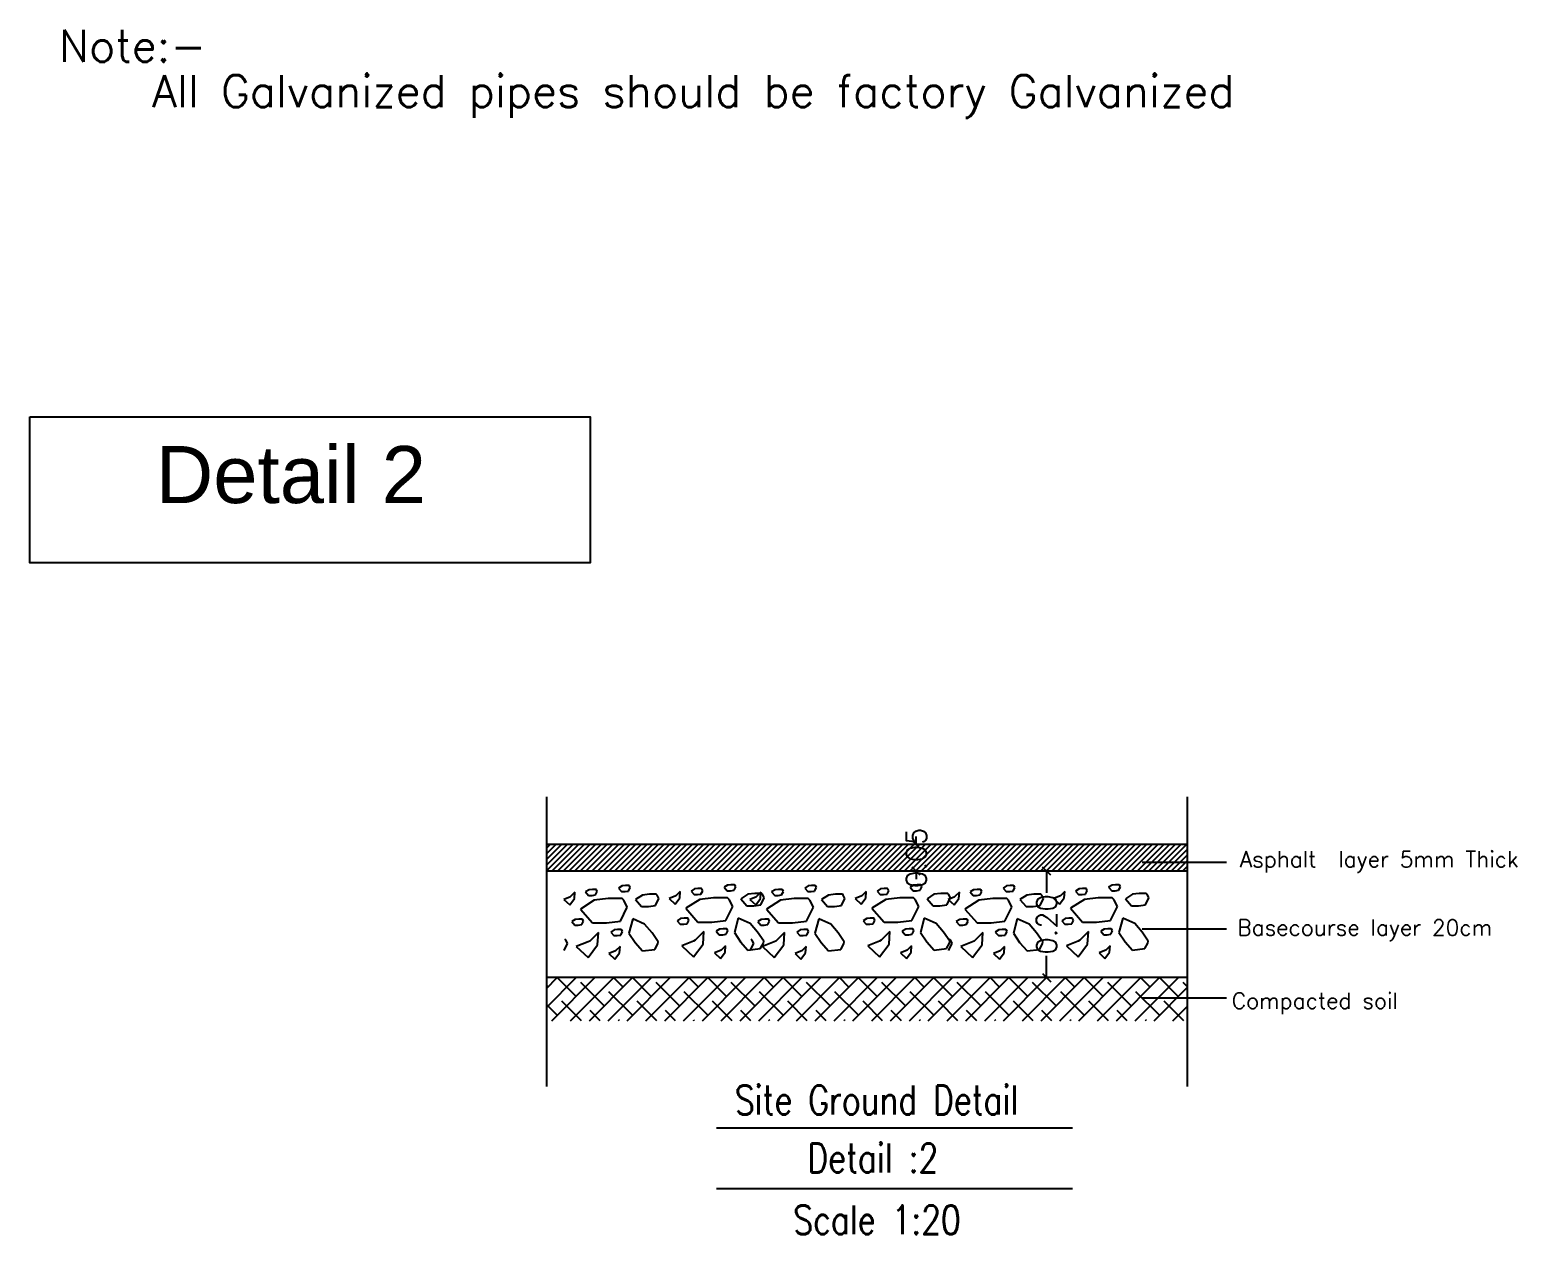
# Model space of a CAD drawing. Extents: x 151242 to 151523, y 158752 to 159354.
# Drawn here: x 151350.15 to 151364.04, y 158886.62 to 158897.86 of the extents above; entities that cross this region are included whole.
import ezdxf
from ezdxf.enums import TextEntityAlignment as Align

# ---------------------------------------------------------------- set-up
doc = ezdxf.new("R2010")
doc.units = 0
doc.header["$LTSCALE"] = 3
doc.header["$MEASUREMENT"] = 0
doc.header["$PDMODE"] = 2
doc.header["$PDSIZE"] = 0.03
doc.layers.get('0').update_dxf_attribs({"linetype": 'CONTINUOUS'})
doc.layers.get('DEFPOINTS').update_dxf_attribs({"linetype": 'CONTINUOUS'})
for name, color, linetype in [('4', 12, 'CONTINUOUS'), ('TEXT', 7, 'CONTINUOUS'), ('TEXTS', 1, 'CONTINUOUS')]:
    doc.layers.add(name, color=color, linetype=linetype)
doc.styles.add('D', font='romans.shx')
doc.styles.add('FUTURA', font='SAS_____.PFB')
doc.styles.add('ROMANS', font='romans.shx')
doc.dimstyles.new('20', dxfattribs={"dimscale": 0.75, "dimtxt": 0.25, "dimasz": 0.1, "dimexe": 0.18, "dimexo": 0.06, "dimgap": 0.01, "dimtad": 0, "dimlfac": 0.2, "dimrnd": 0.01, "dimzin": 0, "dimdsep": 46, "dimtxsty": 'ROMANS', "dimblk1": 'OBLIQUE', "dimblk2": 'OBLIQUE', "dimsah": 1, "dimcen": 0.09, "dimse1": 1, "dimse2": 1, "dimclrd": 8, "dimclre": 6, "dimclrt": 4, "dimadec": 0, "dimazin": 0, "dimtfac": 1, "dimtix": 1, "dimtofl": 0, "dimtmove": 2, "dimatfit": 3, "dimldrblk": 'DOTSMALL', "dimfxl": 0.18, "dimtolj": 1, "dimtzin": 0, "dimarcsym": 0})

# ---------------------------------------------------------------- blocks, each defined once
blk = doc.blocks.new('*X81')
at = {"color": 0}
for p, q in [((143.056, 68.221), (143.615, 68.781)), ((143.056, 68.575), (143.262, 68.781)), ((143.159, 67.971), (143.969, 68.781)), ((143.614, 68.426), (143.259, 68.781)), ((143.513, 67.971), (144.323, 68.781)), ((143.866, 67.971), (144.676, 68.781)), ((143.968, 68.779), (143.966, 68.781)), ((144.22, 67.971), (145.03, 68.781)), ((144.498, 68.602), (144.32, 68.781)), ((144.574, 67.971), (145.383, 68.781)), ((145.028, 68.426), (144.673, 68.781)), ((144.927, 67.971), (145.737, 68.781)), ((145.281, 67.971), (146.09, 68.781)), ((145.382, 68.779), (145.38, 68.781)), ((145.634, 67.971), (146.444, 68.781)), ((145.912, 68.602), (145.734, 68.781)), ((145.988, 67.971), (146.797, 68.781)), ((146.442, 68.426), (146.087, 68.781)), ((146.341, 67.971), (147.151, 68.781)), ((146.695, 67.971), (147.505, 68.781)), ((146.796, 68.779), (146.795, 68.781)), ((147.048, 67.971), (147.858, 68.781)), ((147.326, 68.602), (147.148, 68.781)), ((147.402, 67.971), (148.212, 68.781)), ((147.857, 68.426), (147.502, 68.781)), ((147.756, 67.971), (148.565, 68.781)), ((148.109, 67.971), (148.919, 68.781)), ((148.21, 68.779), (148.209, 68.781)), ((148.463, 67.971), (149.272, 68.781)), ((148.741, 68.602), (148.562, 68.781)), ((148.816, 67.971), (149.626, 68.781)), ((149.271, 68.426), (148.916, 68.781)), ((149.17, 67.971), (149.979, 68.781)), ((149.523, 67.971), (150.333, 68.781)), ((149.624, 68.779), (149.623, 68.781)), ((149.877, 67.971), (150.687, 68.781)), ((150.155, 68.602), (149.976, 68.781)), ((150.23, 67.971), (151.04, 68.781)), ((150.685, 68.426), (150.33, 68.781)), ((150.584, 67.971), (151.394, 68.781)), ((150.937, 67.971), (151.747, 68.781)), ((151.039, 68.779), (151.037, 68.781)), ((151.291, 67.971), (152.101, 68.781)), ((151.569, 68.602), (151.391, 68.781)), ((151.645, 67.971), (152.454, 68.781)), ((152.099, 68.426), (151.744, 68.781)), ((151.998, 67.971), (152.808, 68.781)), ((152.352, 67.971), (153.161, 68.781)), ((152.453, 68.779), (152.451, 68.781)), ((152.705, 67.971), (153.515, 68.781)), ((152.983, 68.602), (152.805, 68.781)), ((153.059, 67.971), (153.869, 68.781)), ((153.513, 68.426), (153.158, 68.781)), ((153.412, 67.971), (154.222, 68.781)), ((153.766, 67.971), (154.576, 68.781)), ((153.867, 68.779), (153.866, 68.781)), ((154.119, 67.971), (154.929, 68.781)), ((154.397, 68.602), (154.219, 68.781)), ((154.928, 68.426), (154.573, 68.781)), ((143.084, 68.602), (143.056, 68.63)), ((144.144, 68.249), (143.702, 68.691)), ((144.675, 68.072), (144.233, 68.514)), ((145.559, 68.249), (145.117, 68.691)), ((146.089, 68.072), (145.647, 68.514)), ((146.973, 68.249), (146.531, 68.691)), ((147.503, 68.072), (147.061, 68.514)), ((148.387, 68.249), (147.945, 68.691)), ((148.917, 68.072), (148.475, 68.514)), ((149.801, 68.249), (149.359, 68.691)), ((150.332, 68.072), (149.89, 68.514)), ((151.215, 68.249), (150.773, 68.691)), ((151.746, 68.072), (151.304, 68.514)), ((152.63, 68.249), (152.188, 68.691)), ((153.16, 68.072), (152.718, 68.514)), ((154.044, 68.249), (153.602, 68.691)), ((154.574, 68.072), (154.132, 68.514)), ((154.473, 67.971), (155.094, 68.592)), ((155.094, 68.613), (155.016, 68.691)), ((143.26, 68.072), (143.056, 68.276)), ((143.715, 67.971), (143.349, 68.337)), ((145.129, 67.971), (144.763, 68.337)), ((146.544, 67.971), (146.177, 68.337)), ((147.958, 67.971), (147.591, 68.337)), ((149.372, 67.971), (149.006, 68.337)), ((150.786, 67.971), (150.42, 68.337)), ((152.2, 67.971), (151.834, 68.337)), ((153.615, 67.971), (153.248, 68.337)), ((155.029, 67.971), (154.663, 68.337)), ((154.827, 67.971), (155.094, 68.239)), ((144.069, 67.971), (143.879, 68.16)), ((144.422, 67.971), (144.409, 67.984)), ((145.483, 67.971), (145.293, 68.16)), ((145.836, 67.971), (145.824, 67.984)), ((146.897, 67.971), (146.708, 68.16)), ((147.251, 67.971), (147.238, 67.984)), ((148.311, 67.971), (148.122, 68.16)), ((148.665, 67.971), (148.652, 67.984)), ((149.726, 67.971), (149.536, 68.16)), ((150.079, 67.971), (150.066, 67.984)), ((151.14, 67.971), (150.95, 68.16)), ((151.493, 67.971), (151.481, 67.984)), ((152.554, 67.971), (152.364, 68.16)), ((152.908, 67.971), (152.895, 67.984)), ((153.968, 67.971), (153.779, 68.16)), ((154.322, 67.971), (154.309, 67.984))]:
    blk.add_line(p, q, dxfattribs=at)
blk = doc.blocks.new('_OBLIQUE')
at = {"color": 0, "linetype": 'ByBlock'}
blk.add_line((-0.5, -0.5), (0.5, 0.5), dxfattribs=at)
blk = doc.blocks.new('*D126')
at = {"layer": '4', "color": 8, "linetype": 'Continuous', "lineweight": -2, "transparency": 16777216}
for p, q in [((151359.644, 158890.008), (151359.644, 158889.805)), ((151359.644, 158889.014), (151359.644, 158889.218))]:
    blk.add_line(p, q, dxfattribs=at)
at = {"layer": 'DEFPOINTS', "color": 0, "linetype": 'Continuous', "transparency": 16777216}
for p in [(151359.644, 158890.008), (151359.644, 158890.008), (151359.644, 158889.014)]:
    blk.add_point(p, dxfattribs=at)
at = {"layer": '4', "color": 8, "linetype": 'Continuous', "lineweight": -2, "transparency": 16777216, "xscale": 0.07500000000000001, "yscale": 0.07500000000000001, "zscale": 0.07500000000000001}
for p, rotation in [((151359.644, 158890.008), 90), ((151359.644, 158889.014), 270)]:
    blk.add_blockref('_OBLIQUE', p, dxfattribs=dict(at, rotation=rotation))
at = {"layer": '4', "color": 4, "linetype": 'Continuous', "transparency": 16777216, "insert": (151359.644, 158889.511), "char_height": 0.1875, "attachment_point": 5, "rotation": 90, "style": 'ROMANS'}
blk.add_mtext('\\A1;0.20', dxfattribs=at)
blk = doc.blocks.new('_DOTSMALL')
at = {"color": 0, "linetype": 'ByBlock', "const_width": 0.5}
blk.add_lwpolyline([(-0.0625, 0, 1), (0.0625, 0, 1)], format="xyb", close=True, dxfattribs=at)
blk = doc.blocks.new('*D127')
at = {"layer": '4', "color": 8, "linetype": 'Continuous', "lineweight": -2, "transparency": 16777216}
for p, q in [((151358.427, 158890.257), (151358.427, 158890.332)), ((151358.427, 158890.008), (151358.427, 158889.933))]:
    blk.add_line(p, q, dxfattribs=at)
at = {"layer": 'DEFPOINTS', "color": 0, "linetype": 'Continuous', "transparency": 16777216}
for p in [(151358.427, 158890.257), (151360.616, 158890.257), (151360.616, 158890.008)]:
    blk.add_point(p, dxfattribs=at)
at = {"layer": '4', "color": 8, "linetype": 'Continuous', "lineweight": -2, "transparency": 16777216, "xscale": 0.07500000000000001, "yscale": 0.07500000000000001, "zscale": 0.07500000000000001}
for p, rotation in [((151358.427, 158890.257), 270), ((151358.427, 158890.008), 90)]:
    blk.add_blockref('_OBLIQUE', p, dxfattribs=dict(at, rotation=rotation))
at = {"layer": '4', "color": 4, "linetype": 'Continuous', "transparency": 16777216, "insert": (151358.427, 158890.133), "char_height": 0.1875, "attachment_point": 5, "rotation": 90, "style": 'ROMANS'}
blk.add_mtext('\\A1;0.05', dxfattribs=at)

msp = doc.modelspace()

# ---------------------------------------------------------------- hatches: boundary and pattern name
at = {"layer": 'TEXTS'}
h = msp.add_hatch(dxfattribs=at)
h.set_pattern_fill('ANSI31', color=8, scale=0.3)
h.set_pattern_definition([(45, (0, 0), (-0.0265165042945, 0.0265165042945), [])])
h.paths.add_polyline_path([(151360.956, 158890.257), (151354.974, 158890.257), (151354.974, 158890.008), (151360.956, 158890.008)])
h.paths.add_polyline_path([(151358.568, 158889.8), (151358.568, 158890.465), (151358.287, 158890.465), (151358.287, 158889.8)], flags=9)

# ---------------------------------------------------------------- linework, layer by layer
at = {"layer": '4', "color": 3}
for p, q in [((151354.974, 158890.703), (151354.974, 158887.999)), ((151360.956, 158890.703), (151360.956, 158887.999)), ((151360.956, 158890.257), (151354.974, 158890.257)), ((151360.956, 158890.008), (151354.974, 158890.008)), ((151360.956, 158889.014), (151354.974, 158889.014))]:
    msp.add_line(p, q, dxfattribs=at)
at = {"layer": '4', "color": 8}
for p, q in [((151360.536, 158890.093), (151361.324, 158890.093)), ((151360.536, 158889.471), (151361.324, 158889.471)), ((151360.536, 158888.827), (151361.324, 158888.827))]:
    msp.add_line(p, q, dxfattribs=at)
at = {"layer": '4', "color": 2}
for p, q in [((151355.238, 158889.811), (151355.198, 158889.771)), ((151355.235, 158889.752), (151355.238, 158889.811)), ((151355.372, 158889.834), (151355.339, 158889.814)), ((151355.339, 158889.814), (151355.367, 158889.782)), ((151355.404, 158889.838), (151355.372, 158889.834)), ((151355.4, 158889.782), (151355.432, 158889.786)), ((151355.436, 158889.838), (151355.404, 158889.838)), ((151355.432, 158889.786), (151355.449, 158889.818)), ((151355.44, 158889.834), (151355.436, 158889.838)), ((151355.449, 158889.818), (151355.44, 158889.834)), ((151355.68, 158889.871), (151355.648, 158889.851)), ((151355.648, 158889.851), (151355.676, 158889.818)), ((151355.676, 158889.818), (151355.709, 158889.818)), ((151355.713, 158889.875), (151355.68, 158889.871)), ((151355.709, 158889.818), (151355.741, 158889.822)), ((151355.745, 158889.875), (151355.713, 158889.875)), ((151355.741, 158889.822), (151355.757, 158889.855)), ((151355.749, 158889.871), (151355.745, 158889.875)), ((151355.757, 158889.855), (151355.749, 158889.871)), ((151355.935, 158889.792), (151355.87, 158889.784)), ((151355.999, 158889.792), (151355.935, 158889.792)), ((151356.008, 158889.784), (151355.999, 158889.792)), ((151356.223, 158889.818), (151356.182, 158889.778)), ((151356.219, 158889.76), (151356.223, 158889.818)), ((151356.356, 158889.842), (151356.324, 158889.821)), ((151356.324, 158889.821), (151356.352, 158889.789)), ((151356.352, 158889.789), (151356.385, 158889.789)), ((151356.389, 158889.846), (151356.356, 158889.842)), ((151356.385, 158889.789), (151356.417, 158889.793)), ((151356.421, 158889.846), (151356.389, 158889.846)), ((151356.417, 158889.793), (151356.433, 158889.825)), ((151356.425, 158889.842), (151356.421, 158889.846)), ((151356.433, 158889.825), (151356.425, 158889.842)), ((151356.665, 158889.878), (151356.632, 158889.858)), ((151356.632, 158889.858), (151356.661, 158889.826)), ((151356.661, 158889.826), (151356.693, 158889.826)), ((151356.697, 158889.882), (151356.665, 158889.878)), ((151356.693, 158889.826), (151356.726, 158889.83)), ((151356.73, 158889.882), (151356.697, 158889.882)), ((151356.726, 158889.83), (151356.742, 158889.862)), ((151356.734, 158889.878), (151356.73, 158889.882)), ((151356.742, 158889.862), (151356.734, 158889.878)), ((151356.854, 158889.792), (151356.789, 158889.751)), ((151356.919, 158889.8), (151356.854, 158889.792)), ((151356.984, 158889.8), (151356.919, 158889.8)), ((151356.975, 158889.811), (151356.935, 158889.771)), ((151356.972, 158889.752), (151356.975, 158889.811)), ((151356.992, 158889.792), (151356.984, 158889.8)), ((151357.008, 158889.759), (151356.992, 158889.792)), ((151357.109, 158889.834), (151357.076, 158889.814)), ((151357.076, 158889.814), (151357.105, 158889.782)), ((151357.141, 158889.838), (151357.109, 158889.834)), ((151357.137, 158889.782), (151357.17, 158889.786)), ((151357.174, 158889.838), (151357.141, 158889.838)), ((151357.17, 158889.786), (151357.186, 158889.818)), ((151357.178, 158889.834), (151357.174, 158889.838)), ((151357.186, 158889.818), (151357.178, 158889.834)), ((151357.417, 158889.871), (151357.385, 158889.851)), ((151357.385, 158889.851), (151357.413, 158889.818)), ((151357.413, 158889.818), (151357.446, 158889.818)), ((151357.45, 158889.875), (151357.417, 158889.871)), ((151357.446, 158889.818), (151357.478, 158889.822)), ((151357.482, 158889.875), (151357.45, 158889.875)), ((151357.478, 158889.822), (151357.494, 158889.855)), ((151357.486, 158889.871), (151357.482, 158889.875)), ((151357.494, 158889.855), (151357.486, 158889.871)), ((151357.672, 158889.792), (151357.607, 158889.784)), ((151357.737, 158889.792), (151357.672, 158889.792)), ((151357.745, 158889.784), (151357.737, 158889.792)), ((151357.96, 158889.818), (151357.92, 158889.778)), ((151357.956, 158889.76), (151357.96, 158889.818)), ((151358.093, 158889.842), (151358.061, 158889.821)), ((151358.061, 158889.821), (151358.089, 158889.789)), ((151358.089, 158889.789), (151358.122, 158889.789)), ((151358.126, 158889.846), (151358.093, 158889.842)), ((151358.122, 158889.789), (151358.154, 158889.793)), ((151358.158, 158889.846), (151358.126, 158889.846)), ((151358.154, 158889.793), (151358.17, 158889.825)), ((151358.162, 158889.842), (151358.158, 158889.846)), ((151358.17, 158889.825), (151358.162, 158889.842)), ((151358.402, 158889.878), (151358.369, 158889.858)), ((151358.369, 158889.858), (151358.398, 158889.826)), ((151358.398, 158889.826), (151358.43, 158889.826)), ((151358.434, 158889.882), (151358.402, 158889.878)), ((151358.43, 158889.826), (151358.463, 158889.83)), ((151358.467, 158889.882), (151358.434, 158889.882)), ((151358.463, 158889.83), (151358.479, 158889.862)), ((151358.471, 158889.878), (151358.467, 158889.882)), ((151358.479, 158889.862), (151358.471, 158889.878)), ((151358.591, 158889.792), (151358.527, 158889.751)), ((151358.656, 158889.8), (151358.591, 158889.792)), ((151358.721, 158889.8), (151358.656, 158889.8)), ((151358.729, 158889.792), (151358.721, 158889.8)), ((151358.746, 158889.759), (151358.729, 158889.792)), ((151358.829, 158889.811), (151358.788, 158889.771)), ((151358.825, 158889.752), (151358.829, 158889.811)), ((151358.962, 158889.834), (151358.929, 158889.814)), ((151358.929, 158889.814), (151358.958, 158889.782)), ((151358.994, 158889.838), (151358.962, 158889.834)), ((151358.99, 158889.782), (151359.023, 158889.786)), ((151359.027, 158889.838), (151358.994, 158889.838)), ((151359.023, 158889.786), (151359.039, 158889.818)), ((151359.031, 158889.834), (151359.027, 158889.838)), ((151359.039, 158889.818), (151359.031, 158889.834)), ((151359.27, 158889.871), (151359.238, 158889.851)), ((151359.238, 158889.851), (151359.266, 158889.818)), ((151359.266, 158889.818), (151359.299, 158889.818)), ((151359.303, 158889.875), (151359.27, 158889.871)), ((151359.299, 158889.818), (151359.331, 158889.822)), ((151359.335, 158889.875), (151359.303, 158889.875)), ((151359.331, 158889.822), (151359.347, 158889.855)), ((151359.339, 158889.871), (151359.335, 158889.875)), ((151359.347, 158889.855), (151359.339, 158889.871)), ((151359.525, 158889.792), (151359.46, 158889.784)), ((151359.59, 158889.792), (151359.525, 158889.792)), ((151359.598, 158889.784), (151359.59, 158889.792)), ((151359.813, 158889.818), (151359.773, 158889.778)), ((151359.809, 158889.76), (151359.813, 158889.818)), ((151359.946, 158889.842), (151359.914, 158889.821)), ((151359.914, 158889.821), (151359.942, 158889.789)), ((151359.942, 158889.789), (151359.975, 158889.789)), ((151359.979, 158889.846), (151359.946, 158889.842)), ((151359.975, 158889.789), (151360.007, 158889.793)), ((151360.011, 158889.846), (151359.979, 158889.846)), ((151360.007, 158889.793), (151360.023, 158889.825)), ((151360.015, 158889.842), (151360.011, 158889.846)), ((151360.023, 158889.825), (151360.015, 158889.842)), ((151360.255, 158889.878), (151360.222, 158889.858)), ((151360.222, 158889.858), (151360.251, 158889.826)), ((151360.251, 158889.826), (151360.283, 158889.826)), ((151360.287, 158889.882), (151360.255, 158889.878)), ((151360.283, 158889.826), (151360.316, 158889.83)), ((151360.32, 158889.882), (151360.287, 158889.882)), ((151360.316, 158889.83), (151360.332, 158889.862)), ((151360.324, 158889.878), (151360.32, 158889.882)), ((151360.332, 158889.862), (151360.324, 158889.878)), ((151360.444, 158889.792), (151360.38, 158889.751)), ((151360.509, 158889.8), (151360.444, 158889.792)), ((151360.574, 158889.8), (151360.509, 158889.8)), ((151360.582, 158889.792), (151360.574, 158889.8)), ((151360.599, 158889.759), (151360.582, 158889.792)), ((151355.191, 158889.767), (151355.135, 158889.745)), ((151355.135, 158889.745), (151355.191, 158889.694)), ((151355.198, 158889.771), (151355.191, 158889.767)), ((151355.191, 158889.694), (151355.235, 158889.752)), ((151355.421, 158889.736), (151355.291, 158889.655)), ((151355.291, 158889.655), (151355.405, 158889.525)), ((151355.367, 158889.782), (151355.4, 158889.782)), ((151355.551, 158889.752), (151355.421, 158889.736)), ((151355.681, 158889.752), (151355.551, 158889.752)), ((151355.664, 158889.541), (151355.729, 158889.671)), ((151355.697, 158889.736), (151355.681, 158889.752)), ((151355.729, 158889.671), (151355.697, 158889.736)), ((151355.87, 158889.784), (151355.805, 158889.744)), ((151355.805, 158889.744), (151355.862, 158889.679)), ((151355.862, 158889.679), (151355.926, 158889.679)), ((151355.926, 158889.679), (151355.991, 158889.687)), ((151355.991, 158889.687), (151356.024, 158889.752)), ((151356.024, 158889.752), (151356.008, 158889.784)), ((151356.175, 158889.774), (151356.12, 158889.752)), ((151356.12, 158889.752), (151356.175, 158889.701)), ((151356.182, 158889.778), (151356.175, 158889.774)), ((151356.175, 158889.701), (151356.219, 158889.76)), ((151356.406, 158889.743), (151356.276, 158889.662)), ((151356.276, 158889.662), (151356.389, 158889.532)), ((151356.535, 158889.759), (151356.406, 158889.743)), ((151356.665, 158889.759), (151356.535, 158889.759)), ((151356.649, 158889.548), (151356.714, 158889.678)), ((151356.681, 158889.743), (151356.665, 158889.759)), ((151356.714, 158889.678), (151356.681, 158889.743)), ((151356.789, 158889.751), (151356.846, 158889.686)), ((151356.846, 158889.686), (151356.911, 158889.686)), ((151356.928, 158889.767), (151356.873, 158889.745)), ((151356.873, 158889.745), (151356.928, 158889.694)), ((151356.911, 158889.686), (151356.976, 158889.694)), ((151356.935, 158889.771), (151356.928, 158889.767)), ((151356.928, 158889.694), (151356.972, 158889.752)), ((151356.976, 158889.694), (151357.008, 158889.759)), ((151357.158, 158889.736), (151357.028, 158889.655)), ((151357.028, 158889.655), (151357.142, 158889.525)), ((151357.105, 158889.782), (151357.137, 158889.782)), ((151357.288, 158889.752), (151357.158, 158889.736)), ((151357.418, 158889.752), (151357.288, 158889.752)), ((151357.401, 158889.541), (151357.466, 158889.671)), ((151357.434, 158889.736), (151357.418, 158889.752)), ((151357.466, 158889.671), (151357.434, 158889.736)), ((151357.607, 158889.784), (151357.542, 158889.744)), ((151357.542, 158889.744), (151357.599, 158889.679)), ((151357.599, 158889.679), (151357.664, 158889.679)), ((151357.664, 158889.679), (151357.729, 158889.687)), ((151357.729, 158889.687), (151357.761, 158889.752)), ((151357.761, 158889.752), (151357.745, 158889.784)), ((151357.912, 158889.774), (151357.857, 158889.752)), ((151357.857, 158889.752), (151357.912, 158889.701)), ((151357.92, 158889.778), (151357.912, 158889.774)), ((151357.912, 158889.701), (151357.956, 158889.76)), ((151358.143, 158889.743), (151358.013, 158889.662)), ((151358.013, 158889.662), (151358.127, 158889.532)), ((151358.273, 158889.759), (151358.143, 158889.743)), ((151358.402, 158889.759), (151358.273, 158889.759)), ((151358.386, 158889.548), (151358.451, 158889.678)), ((151358.418, 158889.743), (151358.402, 158889.759)), ((151358.451, 158889.678), (151358.418, 158889.743)), ((151358.527, 158889.751), (151358.583, 158889.686)), ((151358.583, 158889.686), (151358.648, 158889.686)), ((151358.648, 158889.686), (151358.713, 158889.694)), ((151358.713, 158889.694), (151358.746, 158889.759)), ((151358.781, 158889.767), (151358.726, 158889.745)), ((151358.726, 158889.745), (151358.781, 158889.694)), ((151358.788, 158889.771), (151358.781, 158889.767)), ((151358.781, 158889.694), (151358.825, 158889.752)), ((151359.011, 158889.736), (151358.881, 158889.655)), ((151358.881, 158889.655), (151358.995, 158889.525)), ((151358.958, 158889.782), (151358.99, 158889.782)), ((151359.141, 158889.752), (151359.011, 158889.736)), ((151359.271, 158889.752), (151359.141, 158889.752)), ((151359.254, 158889.541), (151359.319, 158889.671)), ((151359.287, 158889.736), (151359.271, 158889.752)), ((151359.319, 158889.671), (151359.287, 158889.736)), ((151359.46, 158889.784), (151359.395, 158889.744)), ((151359.395, 158889.744), (151359.452, 158889.679)), ((151359.452, 158889.679), (151359.517, 158889.679)), ((151359.517, 158889.679), (151359.582, 158889.687)), ((151359.582, 158889.687), (151359.614, 158889.752)), ((151359.614, 158889.752), (151359.598, 158889.784)), ((151359.765, 158889.774), (151359.71, 158889.752)), ((151359.71, 158889.752), (151359.765, 158889.701)), ((151359.773, 158889.778), (151359.765, 158889.774)), ((151359.765, 158889.701), (151359.809, 158889.76)), ((151359.996, 158889.743), (151359.866, 158889.662)), ((151359.866, 158889.662), (151359.98, 158889.532)), ((151360.126, 158889.759), (151359.996, 158889.743)), ((151360.255, 158889.759), (151360.126, 158889.759)), ((151360.239, 158889.548), (151360.304, 158889.678)), ((151360.272, 158889.743), (151360.255, 158889.759)), ((151360.304, 158889.678), (151360.272, 158889.743)), ((151360.38, 158889.751), (151360.436, 158889.686)), ((151360.436, 158889.686), (151360.501, 158889.686)), ((151360.501, 158889.686), (151360.566, 158889.694)), ((151360.566, 158889.694), (151360.599, 158889.759)), ((151355.243, 158889.557), (151355.21, 158889.537)), ((151355.21, 158889.537), (151355.239, 158889.505)), ((151355.275, 158889.561), (151355.243, 158889.557)), ((151355.271, 158889.505), (151355.303, 158889.509)), ((151355.307, 158889.561), (151355.275, 158889.561)), ((151355.303, 158889.509), (151355.32, 158889.541)), ((151355.312, 158889.557), (151355.307, 158889.561)), ((151355.32, 158889.541), (151355.312, 158889.557)), ((151355.405, 158889.525), (151355.535, 158889.525)), ((151355.535, 158889.525), (151355.664, 158889.541)), ((151355.78, 158889.562), (151355.744, 158889.428)), ((151355.891, 158889.512), (151355.78, 158889.562)), ((151355.96, 158889.433), (151355.891, 158889.512)), ((151356.227, 158889.565), (151356.195, 158889.544)), ((151356.195, 158889.544), (151356.223, 158889.512)), ((151356.223, 158889.512), (151356.256, 158889.512)), ((151356.26, 158889.569), (151356.227, 158889.565)), ((151356.256, 158889.512), (151356.288, 158889.516)), ((151356.292, 158889.569), (151356.26, 158889.569)), ((151356.288, 158889.516), (151356.304, 158889.548)), ((151356.296, 158889.565), (151356.292, 158889.569)), ((151356.304, 158889.548), (151356.296, 158889.565)), ((151356.389, 158889.532), (151356.519, 158889.532)), ((151356.519, 158889.532), (151356.649, 158889.548)), ((151356.764, 158889.569), (151356.729, 158889.436)), ((151356.876, 158889.519), (151356.764, 158889.569)), ((151356.945, 158889.44), (151356.876, 158889.519)), ((151356.98, 158889.557), (151356.947, 158889.537)), ((151356.947, 158889.537), (151356.976, 158889.505)), ((151357.012, 158889.561), (151356.98, 158889.557)), ((151357.008, 158889.505), (151357.041, 158889.509)), ((151357.045, 158889.561), (151357.012, 158889.561)), ((151357.041, 158889.509), (151357.057, 158889.541)), ((151357.049, 158889.557), (151357.045, 158889.561)), ((151357.057, 158889.541), (151357.049, 158889.557)), ((151357.142, 158889.525), (151357.272, 158889.525)), ((151357.272, 158889.525), (151357.401, 158889.541)), ((151357.517, 158889.562), (151357.481, 158889.428)), ((151357.629, 158889.512), (151357.517, 158889.562)), ((151357.697, 158889.433), (151357.629, 158889.512)), ((151357.964, 158889.565), (151357.932, 158889.544)), ((151357.932, 158889.544), (151357.96, 158889.512)), ((151357.96, 158889.512), (151357.993, 158889.512)), ((151357.997, 158889.569), (151357.964, 158889.565)), ((151357.993, 158889.512), (151358.025, 158889.516)), ((151358.029, 158889.569), (151357.997, 158889.569)), ((151358.025, 158889.516), (151358.041, 158889.548)), ((151358.033, 158889.565), (151358.029, 158889.569)), ((151358.041, 158889.548), (151358.033, 158889.565)), ((151358.127, 158889.532), (151358.256, 158889.532)), ((151358.256, 158889.532), (151358.386, 158889.548)), ((151358.501, 158889.569), (151358.466, 158889.436)), ((151358.613, 158889.519), (151358.501, 158889.569)), ((151358.682, 158889.44), (151358.613, 158889.519)), ((151358.833, 158889.557), (151358.8, 158889.537)), ((151358.8, 158889.537), (151358.829, 158889.505)), ((151358.865, 158889.561), (151358.833, 158889.557)), ((151358.861, 158889.505), (151358.894, 158889.509)), ((151358.898, 158889.561), (151358.865, 158889.561)), ((151358.894, 158889.509), (151358.91, 158889.541)), ((151358.902, 158889.557), (151358.898, 158889.561)), ((151358.91, 158889.541), (151358.902, 158889.557)), ((151358.995, 158889.525), (151359.125, 158889.525)), ((151359.125, 158889.525), (151359.254, 158889.541)), ((151359.37, 158889.562), (151359.334, 158889.428)), ((151359.482, 158889.512), (151359.37, 158889.562)), ((151359.55, 158889.433), (151359.482, 158889.512)), ((151359.817, 158889.565), (151359.785, 158889.544)), ((151359.785, 158889.544), (151359.813, 158889.512)), ((151359.813, 158889.512), (151359.846, 158889.512)), ((151359.85, 158889.569), (151359.817, 158889.565)), ((151359.846, 158889.512), (151359.878, 158889.516)), ((151359.882, 158889.569), (151359.85, 158889.569)), ((151359.878, 158889.516), (151359.894, 158889.548)), ((151359.886, 158889.565), (151359.882, 158889.569)), ((151359.894, 158889.548), (151359.886, 158889.565)), ((151359.98, 158889.532), (151360.109, 158889.532)), ((151360.109, 158889.532), (151360.239, 158889.548)), ((151360.354, 158889.569), (151360.319, 158889.436)), ((151360.466, 158889.519), (151360.354, 158889.569)), ((151360.535, 158889.44), (151360.466, 158889.519)), ((151355.155, 158889.366), (151355.147, 158889.374)), ((151355.239, 158889.505), (151355.271, 158889.505)), ((151355.459, 158889.437), (151355.378, 158889.356)), ((151355.451, 158889.319), (151355.459, 158889.437)), ((151355.607, 158889.46), (151355.574, 158889.44)), ((151355.574, 158889.44), (151355.603, 158889.407)), ((151355.603, 158889.407), (151355.635, 158889.407)), ((151355.639, 158889.464), (151355.607, 158889.46)), ((151355.635, 158889.407), (151355.668, 158889.411)), ((151355.672, 158889.464), (151355.639, 158889.464)), ((151355.668, 158889.411), (151355.684, 158889.444)), ((151355.676, 158889.46), (151355.672, 158889.464)), ((151355.684, 158889.444), (151355.676, 158889.46)), ((151355.744, 158889.428), (151355.802, 158889.342)), ((151356.018, 158889.347), (151355.96, 158889.433)), ((151356.443, 158889.444), (151356.362, 158889.363)), ((151356.436, 158889.326), (151356.443, 158889.444)), ((151356.591, 158889.467), (151356.559, 158889.447)), ((151356.559, 158889.447), (151356.587, 158889.415)), ((151356.587, 158889.415), (151356.62, 158889.415)), ((151356.624, 158889.471), (151356.591, 158889.467)), ((151356.62, 158889.415), (151356.652, 158889.419)), ((151356.656, 158889.471), (151356.624, 158889.471)), ((151356.652, 158889.419), (151356.668, 158889.451)), ((151356.66, 158889.467), (151356.656, 158889.471)), ((151356.668, 158889.451), (151356.66, 158889.467)), ((151356.729, 158889.436), (151356.787, 158889.349)), ((151356.892, 158889.366), (151356.884, 158889.374)), ((151357.003, 158889.354), (151356.945, 158889.44)), ((151356.976, 158889.505), (151357.008, 158889.505)), ((151357.196, 158889.437), (151357.115, 158889.356)), ((151357.189, 158889.319), (151357.196, 158889.437)), ((151357.344, 158889.46), (151357.311, 158889.44)), ((151357.311, 158889.44), (151357.34, 158889.407)), ((151357.34, 158889.407), (151357.372, 158889.407)), ((151357.376, 158889.464), (151357.344, 158889.46)), ((151357.372, 158889.407), (151357.405, 158889.411)), ((151357.409, 158889.464), (151357.376, 158889.464)), ((151357.405, 158889.411), (151357.421, 158889.444)), ((151357.413, 158889.46), (151357.409, 158889.464)), ((151357.421, 158889.444), (151357.413, 158889.46)), ((151357.481, 158889.428), (151357.539, 158889.342)), ((151357.755, 158889.347), (151357.697, 158889.433)), ((151358.18, 158889.444), (151358.1, 158889.363)), ((151358.173, 158889.326), (151358.18, 158889.444)), ((151358.328, 158889.467), (151358.296, 158889.447)), ((151358.296, 158889.447), (151358.324, 158889.415)), ((151358.324, 158889.415), (151358.357, 158889.415)), ((151358.361, 158889.471), (151358.328, 158889.467)), ((151358.357, 158889.415), (151358.389, 158889.419)), ((151358.393, 158889.471), (151358.361, 158889.471)), ((151358.389, 158889.419), (151358.405, 158889.451)), ((151358.397, 158889.467), (151358.393, 158889.471)), ((151358.405, 158889.451), (151358.397, 158889.467)), ((151358.466, 158889.436), (151358.524, 158889.349)), ((151358.74, 158889.354), (151358.682, 158889.44)), ((151358.745, 158889.366), (151358.737, 158889.374)), ((151358.829, 158889.505), (151358.861, 158889.505)), ((151359.049, 158889.437), (151358.968, 158889.356)), ((151359.042, 158889.319), (151359.049, 158889.437)), ((151359.197, 158889.46), (151359.164, 158889.44)), ((151359.164, 158889.44), (151359.193, 158889.407)), ((151359.193, 158889.407), (151359.225, 158889.407)), ((151359.229, 158889.464), (151359.197, 158889.46)), ((151359.225, 158889.407), (151359.258, 158889.411)), ((151359.262, 158889.464), (151359.229, 158889.464)), ((151359.258, 158889.411), (151359.274, 158889.444)), ((151359.266, 158889.46), (151359.262, 158889.464)), ((151359.274, 158889.444), (151359.266, 158889.46)), ((151359.334, 158889.428), (151359.392, 158889.342)), ((151359.608, 158889.347), (151359.55, 158889.433)), ((151360.034, 158889.444), (151359.953, 158889.363)), ((151360.026, 158889.326), (151360.034, 158889.444)), ((151360.181, 158889.467), (151360.149, 158889.447)), ((151360.149, 158889.447), (151360.177, 158889.415)), ((151360.177, 158889.415), (151360.21, 158889.415)), ((151360.214, 158889.471), (151360.181, 158889.467)), ((151360.21, 158889.415), (151360.242, 158889.419)), ((151360.246, 158889.471), (151360.214, 158889.471)), ((151360.242, 158889.419), (151360.259, 158889.451)), ((151360.25, 158889.467), (151360.246, 158889.471)), ((151360.259, 158889.451), (151360.25, 158889.467)), ((151360.319, 158889.436), (151360.377, 158889.349)), ((151360.593, 158889.354), (151360.535, 158889.44)), ((151355.139, 158889.269), (151355.171, 158889.333)), ((151355.171, 158889.333), (151355.155, 158889.366)), ((151355.363, 158889.348), (151355.253, 158889.304)), ((151355.253, 158889.304), (151355.363, 158889.202)), ((151355.378, 158889.356), (151355.363, 158889.348)), ((151355.363, 158889.202), (151355.451, 158889.319)), ((151355.613, 158889.26), (151355.558, 158889.238)), ((151355.558, 158889.238), (151355.613, 158889.187)), ((151355.62, 158889.264), (151355.613, 158889.26)), ((151355.613, 158889.187), (151355.657, 158889.246)), ((151355.661, 158889.304), (151355.62, 158889.264)), ((151355.657, 158889.246), (151355.661, 158889.304)), ((151355.802, 158889.342), (151355.871, 158889.263)), ((151355.871, 158889.263), (151355.986, 158889.278)), ((151355.986, 158889.278), (151356.014, 158889.329)), ((151356.014, 158889.329), (151356.018, 158889.347)), ((151356.348, 158889.356), (151356.238, 158889.312)), ((151356.238, 158889.312), (151356.348, 158889.209)), ((151356.362, 158889.363), (151356.348, 158889.356)), ((151356.348, 158889.209), (151356.436, 158889.326)), ((151356.598, 158889.268), (151356.542, 158889.246)), ((151356.542, 158889.246), (151356.598, 158889.194)), ((151356.605, 158889.271), (151356.598, 158889.268)), ((151356.598, 158889.194), (151356.642, 158889.253)), ((151356.645, 158889.312), (151356.605, 158889.271)), ((151356.642, 158889.253), (151356.645, 158889.312)), ((151356.787, 158889.349), (151356.855, 158889.271)), ((151356.855, 158889.271), (151356.97, 158889.285)), ((151356.876, 158889.269), (151356.909, 158889.333)), ((151356.909, 158889.333), (151356.892, 158889.366)), ((151356.97, 158889.285), (151356.999, 158889.336)), ((151357.1, 158889.348), (151356.99, 158889.304)), ((151356.99, 158889.304), (151357.1, 158889.202)), ((151356.999, 158889.336), (151357.003, 158889.354)), ((151357.115, 158889.356), (151357.1, 158889.348)), ((151357.1, 158889.202), (151357.189, 158889.319)), ((151357.35, 158889.26), (151357.295, 158889.238)), ((151357.295, 158889.238), (151357.35, 158889.187)), ((151357.358, 158889.264), (151357.35, 158889.26)), ((151357.35, 158889.187), (151357.394, 158889.246)), ((151357.398, 158889.304), (151357.358, 158889.264)), ((151357.394, 158889.246), (151357.398, 158889.304)), ((151357.539, 158889.342), (151357.608, 158889.263)), ((151357.608, 158889.263), (151357.723, 158889.278)), ((151357.723, 158889.278), (151357.752, 158889.329)), ((151357.752, 158889.329), (151357.755, 158889.347)), ((151358.085, 158889.356), (151357.975, 158889.312)), ((151357.975, 158889.312), (151358.085, 158889.209)), ((151358.1, 158889.363), (151358.085, 158889.356)), ((151358.085, 158889.209), (151358.173, 158889.326)), ((151358.335, 158889.268), (151358.28, 158889.246)), ((151358.28, 158889.246), (151358.335, 158889.194)), ((151358.342, 158889.271), (151358.335, 158889.268)), ((151358.335, 158889.194), (151358.379, 158889.253)), ((151358.383, 158889.312), (151358.342, 158889.271)), ((151358.379, 158889.253), (151358.383, 158889.312)), ((151358.524, 158889.349), (151358.593, 158889.271)), ((151358.593, 158889.271), (151358.708, 158889.285)), ((151358.708, 158889.285), (151358.736, 158889.336)), ((151358.729, 158889.269), (151358.762, 158889.333)), ((151358.736, 158889.336), (151358.74, 158889.354)), ((151358.762, 158889.333), (151358.745, 158889.366)), ((151358.953, 158889.348), (151358.843, 158889.304)), ((151358.843, 158889.304), (151358.953, 158889.202)), ((151358.968, 158889.356), (151358.953, 158889.348)), ((151358.953, 158889.202), (151359.042, 158889.319)), ((151359.203, 158889.26), (151359.148, 158889.238)), ((151359.148, 158889.238), (151359.203, 158889.187)), ((151359.211, 158889.264), (151359.203, 158889.26)), ((151359.203, 158889.187), (151359.247, 158889.246)), ((151359.251, 158889.304), (151359.211, 158889.264)), ((151359.247, 158889.246), (151359.251, 158889.304)), ((151359.392, 158889.342), (151359.461, 158889.263)), ((151359.461, 158889.263), (151359.576, 158889.278)), ((151359.576, 158889.278), (151359.605, 158889.329)), ((151359.605, 158889.329), (151359.608, 158889.347)), ((151359.938, 158889.356), (151359.828, 158889.312)), ((151359.828, 158889.312), (151359.938, 158889.209)), ((151359.953, 158889.363), (151359.938, 158889.356)), ((151359.938, 158889.209), (151360.026, 158889.326)), ((151360.188, 158889.268), (151360.133, 158889.246)), ((151360.133, 158889.246), (151360.188, 158889.194)), ((151360.195, 158889.271), (151360.188, 158889.268)), ((151360.188, 158889.194), (151360.232, 158889.253)), ((151360.236, 158889.312), (151360.195, 158889.271)), ((151360.232, 158889.253), (151360.236, 158889.312)), ((151360.377, 158889.349), (151360.446, 158889.271)), ((151360.446, 158889.271), (151360.561, 158889.285)), ((151360.561, 158889.285), (151360.589, 158889.336)), ((151360.589, 158889.336), (151360.593, 158889.354))]:
    msp.add_line(p, q, dxfattribs=at)
at = {"layer": '4', "color": 2, "linetype": 'Continuous'}
for p, q in [((151356.562, 158887.612), (151359.886, 158887.612)), ((151356.562, 158887.045), (151359.886, 158887.045))]:
    msp.add_line(p, q, dxfattribs=at)
msp.add_lwpolyline([(151350.15, 158894.249), (151355.382, 158894.249), (151355.382, 158892.888), (151350.15, 158892.888)], close=True, dxfattribs=at)

# ---------------------------------------------------------------- block references
at = {"layer": '4', "color": 8, "xscale": 0.4969813637726475, "yscale": 0.4969813637726475, "zscale": 0.4969813637726475}
msp.add_blockref('*X81', (151283.877, 158854.832), dxfattribs=at)

# ---------------------------------------------------------------- texts
at = {"layer": '4', "color": 4, "style": 'FUTURA'}
msp.add_text('Detail 2', height=0.533, dxfattribs=at).set_placement((151352.588, 158893.445), align=Align.CENTER)
at = {"layer": '4', "color": 4, "style": 'ROMANS'}
for s, p in [('Asphalt  layer 5mm Thick', (151361.448, 158890.045)), ('Basecourse layer 20cm ', (151361.424, 158889.407)), ('Compacted soil', (151361.373, 158888.724))]:
    msp.add_text(s, height=0.14884, dxfattribs=at).set_placement(p)
at = {"layer": '4', "color": 6, "linetype": 'Continuous', "style": 'D', "width": 0.8}
for s, height, p in [('Site Ground Detail', 0.26989, (151356.733, 158887.736)), ('Detail :2', 0.2699, (151357.411, 158887.195)), ('Scale 1:20', 0.2699, (151357.279, 158886.618))]:
    msp.add_text(s, height=height, dxfattribs=at).set_placement(p)
at = {"layer": 'TEXT', "color": 1, "linetype": 'Continuous', "ltscale": 5, "style": 'ROMANS'}
for s, p in [('Note:-', (151350.422, 158897.565)), ('       All Galvanized pipes should be factory Galvanized', (151349.727, 158897.142))]:
    msp.add_text(s, height=0.3, dxfattribs=at).set_placement(p)

# ---------------------------------------------------------------- dimensions: what is measured, and where the dimension line sits
at = {"layer": '4', "color": 2, "linetype": 'Continuous'}
for base, p1, p2, picture, middle in [((151358.427, 158890.257), (151360.616, 158890.008), (151360.616, 158890.257), '*D127', (151358.427, 158890.133)), ((151359.644, 158890.008), (151359.644, 158889.014), (151359.644, 158890.008), '*D126', (151359.644, 158889.511))]:
    dim = msp.add_linear_dim(base=base, p1=p1, p2=p2, angle=90, dimstyle='20', dxfattribs=at)
    dim.commit()
    dim.dimension.update_dxf_attribs({"geometry": picture, "text_midpoint": middle})

doc.saveas('drawing.dxf')
